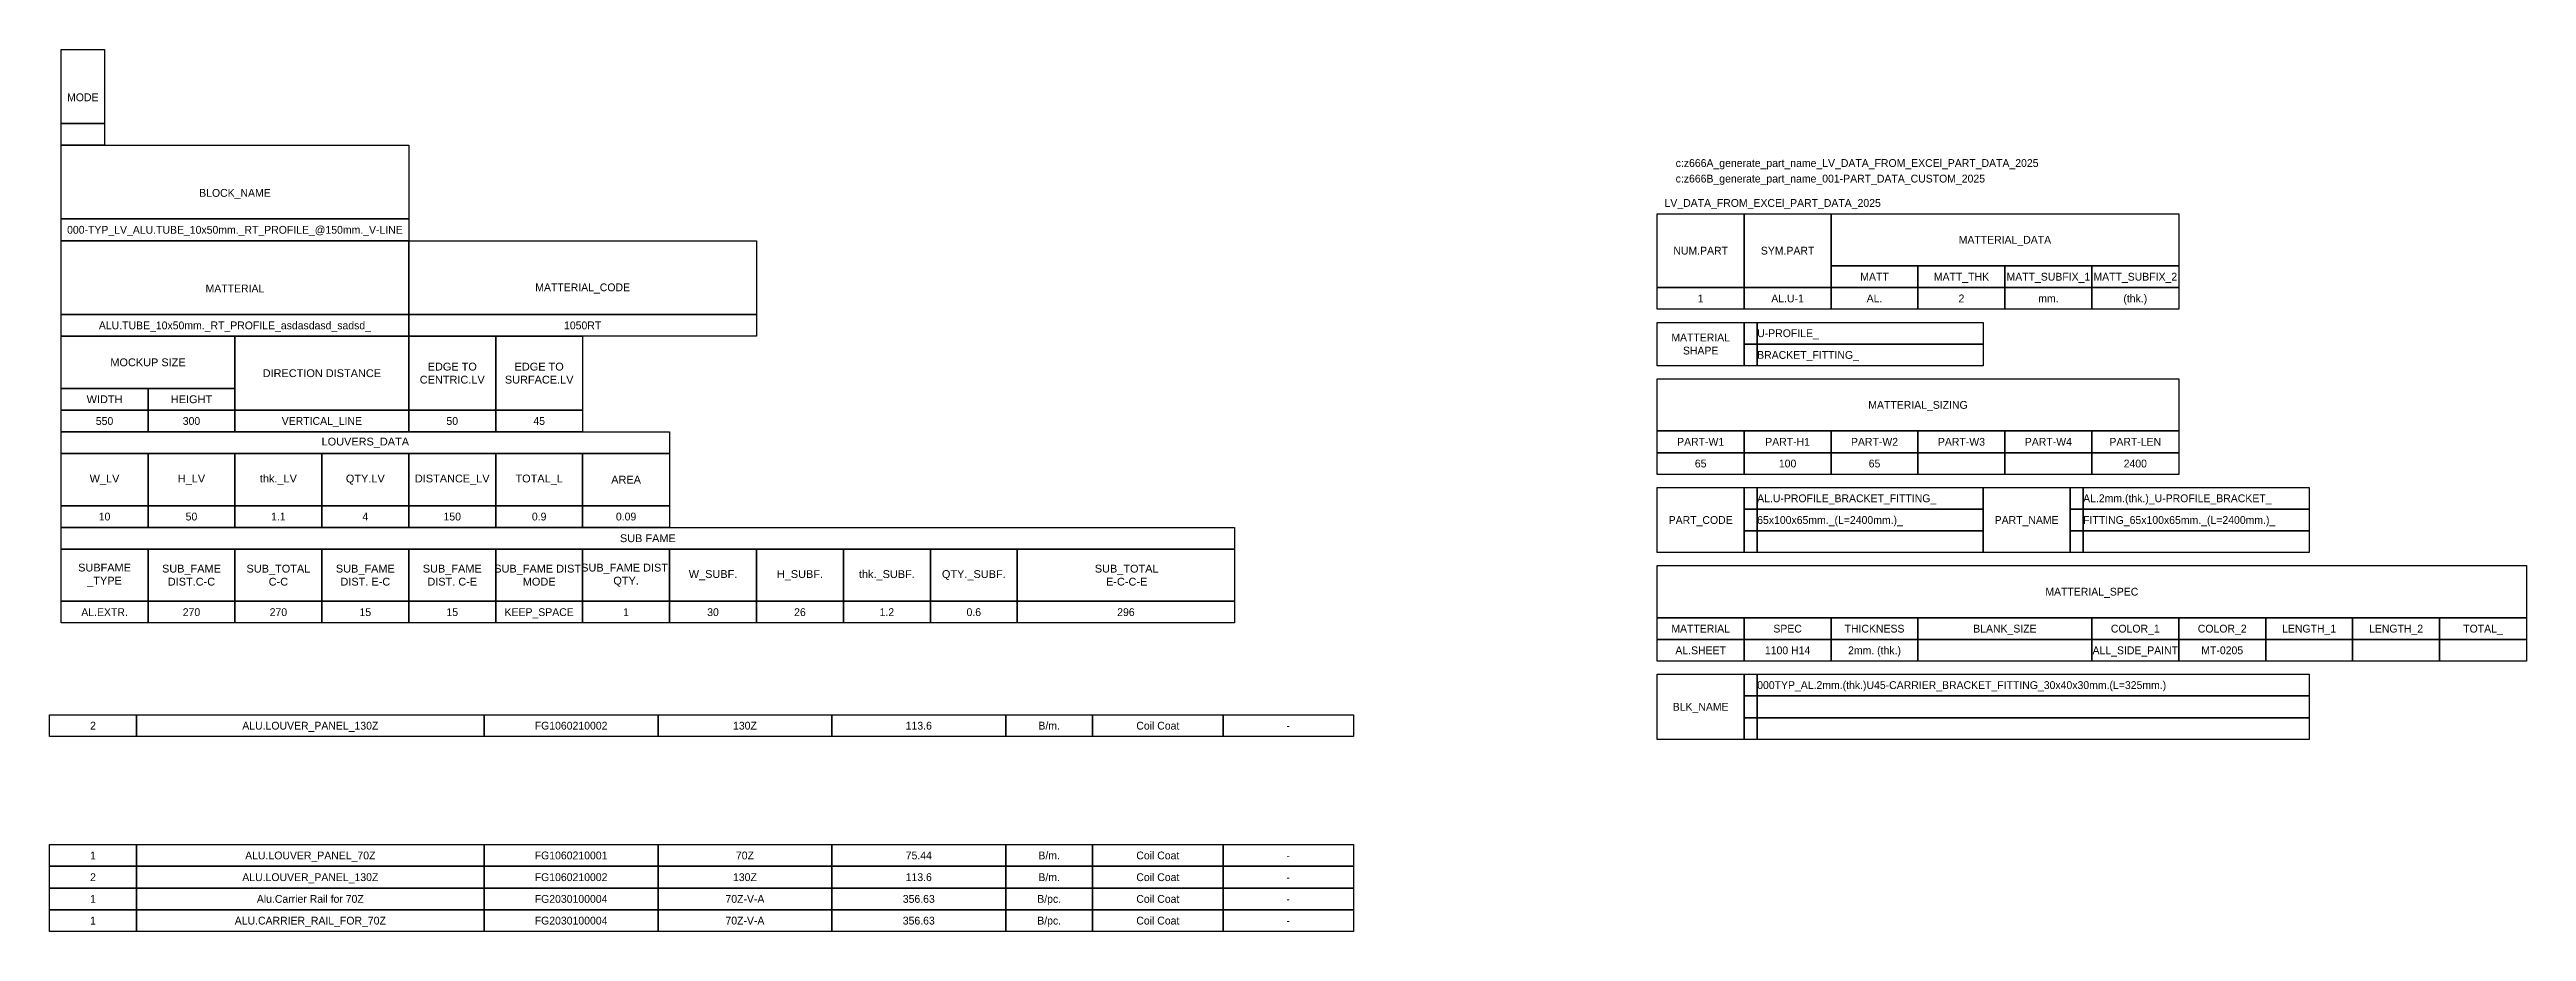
# Model space of a CAD drawing. Header units: millimetres. Extents: x -244126 to 368105, y -173968 to 259060.
# Drawn here: x -5458 to -2609, y 31726 to 32741 of the extents above; entities that cross this region are included whole.
import ezdxf
from ezdxf.enums import TextEntityAlignment as Align

# ---------------------------------------------------------------- set-up
doc = ezdxf.new("R2010")
doc.units = ezdxf.units.MM
doc.header["$MEASUREMENT"] = 0
doc.layers.add('002 - STRUCTURAL STEEL', color=4, linetype='Continuous')
doc.layers.add('A04_TUBE SERIES', color=7, linetype='Continuous')
doc.styles.get("Standard").update_dxf_attribs({"font": 'arial.ttf'})
doc.styles.add('TA', font='Cordia New.ttf', dxfattribs={"height": 4.5})

# ---------------------------------------------------------------- blocks, each defined once
blk = doc.blocks.new('*U4914')
at = {"layer": '002 - STRUCTURAL STEEL', "color": 0, "linetype": 'ByBlock'}
blk.add_lwpolyline([(0, 5), (20, 5), (20, 0), (0, 0)], close=True, dxfattribs=at)
blk = doc.blocks.new('*U4911')
at = {"layer": '002 - STRUCTURAL STEEL', "color": 0, "linetype": 'ByBlock'}
blk.add_lwpolyline([(0, 5), (80, 5), (80, 0), (0, 0)], close=True, dxfattribs=at)
blk = doc.blocks.new('*U4913')
at = {"layer": '002 - STRUCTURAL STEEL', "color": 0, "linetype": 'ByBlock'}
blk.add_lwpolyline([(0, 5), (40, 5), (40, 0), (0, 0)], close=True, dxfattribs=at)
blk = doc.blocks.new('*U4915')
at = {"layer": '002 - STRUCTURAL STEEL', "color": 0, "linetype": 'ByBlock'}
blk.add_lwpolyline([(0, 5), (30, 5), (30, 0), (0, 0)], close=True, dxfattribs=at)
blk = doc.blocks.new('*U2989')
at = {"color": 0}
for name, p in [('*U4914', (0, -5)), ('*U4911', (20, -5)), ('*U4913', (99.9999999994534, -5)), ('*U4913', (139.9999999989068, -5)), ('*U4913', (179.9999999983602, -5)), ('*U4914', (219.9999999978136, -5)), ('*U4915', (239.999999997267, -5)), ('*U4915', (269.9999999967204, -5))]:
    blk.add_blockref(name, p, dxfattribs=at)
at = {"layer": 'A04_TUBE SERIES', "color": 0, "style": 'TA'}
for tag, p in [('ITEM_VALUE', (10, -2.5)), ('PRODUCT_NAME_VALUE', (60, -2.5)), ('ITEM_NUMBER_VALUE', (119.9999999994534, -2.5)), ('PRODUCT_CODE_VALUE', (159.9999999989068, -2.5)), ('SELLING_PRICE_VALUE', (199.9999999983602, -2.5)), ('UNIT_VALUE', (229.9999999978136, -2.5)), ('TYPE_OF_COLOR_VALUE', (254.999999997267, -2.5)), ('SECTION_VALUE', (284.9999999967204, -2.5))]:
    blk.add_attdef(tag, text='', height=1.8, dxfattribs=at).set_placement(p, align=Align.MIDDLE_CENTER)
blk = doc.blocks.new('*U560')
at = {"layer": '002 - STRUCTURAL STEEL', "color": 0, "linetype": 'ByBlock'}
blk.add_lwpolyline([(0, 5), (10, 5), (10, 0), (0, 0)], close=True, dxfattribs=at)
blk = doc.blocks.new('*U561')
at = {"layer": '002 - STRUCTURAL STEEL', "color": 0, "linetype": 'ByBlock'}
blk.add_lwpolyline([(0, 17), (10, 17), (10, 0), (0, 0)], close=True, dxfattribs=at)
blk = doc.blocks.new('*U567')
at = {"layer": '002 - STRUCTURAL STEEL', "color": 0, "linetype": 'ByBlock'}
blk.add_lwpolyline([(0, 17), (80, 17), (80, 0), (0, 0)], close=True, dxfattribs=at)
blk = doc.blocks.new('*U568')
at = {"layer": '002 - STRUCTURAL STEEL', "color": 0, "linetype": 'ByBlock'}
blk.add_lwpolyline([(0, 12), (39.99999999999989, 12), (39.99999999999989, 0), (0, 0)], close=True, dxfattribs=at)
blk = doc.blocks.new('*U3045')
at = {"layer": '002 - STRUCTURAL STEEL', "color": 0, "linetype": 'ByBlock'}
blk.add_lwpolyline([(0, 17), (39.99999999999989, 17), (39.99999999999989, 0), (0, 0)], close=True, dxfattribs=at)
blk = doc.blocks.new('*U3044')
at = {"layer": '002 - STRUCTURAL STEEL', "color": 0, "linetype": 'ByBlock'}
blk.add_lwpolyline([(0, 17), (20, 17), (20, 0), (0, 0)], close=True, dxfattribs=at)
blk = doc.blocks.new('*U562')
at = {"layer": '002 - STRUCTURAL STEEL', "color": 0, "linetype": 'ByBlock'}
blk.add_lwpolyline([(0, 12), (20, 12), (20, 0), (0, 0)], close=True, dxfattribs=at)
blk = doc.blocks.new('*U563')
at = {"layer": '002 - STRUCTURAL STEEL', "color": 0, "linetype": 'ByBlock'}
blk.add_lwpolyline([(0, 12), (20, 12), (20, 0), (0, 0)], close=True, dxfattribs=at)
blk = doc.blocks.new('*U564')
at = {"layer": '002 - STRUCTURAL STEEL', "color": 0, "linetype": 'ByBlock'}
blk.add_lwpolyline([(0, 12), (20, 12), (20, 0), (0, 0)], close=True, dxfattribs=at)
blk = doc.blocks.new('*U565')
at = {"layer": '002 - STRUCTURAL STEEL', "color": 0, "linetype": 'ByBlock'}
blk.add_lwpolyline([(0, 5), (269.9999999999999, 5), (269.9999999999999, 0), (0, 0)], close=True, dxfattribs=at)
blk = doc.blocks.new('*U566')
at = {"layer": '002 - STRUCTURAL STEEL', "color": 0, "linetype": 'ByBlock'}
blk.add_lwpolyline([(0, 12), (20, 12), (20, 0), (0, 0)], close=True, dxfattribs=at)
blk = doc.blocks.new('*U570')
at = {"layer": '002 - STRUCTURAL STEEL', "color": 0, "linetype": 'ByBlock'}
blk.add_lwpolyline([(0, 12), (20, 12), (20, 0), (0, 0)], close=True, dxfattribs=at)
blk = doc.blocks.new('*U571')
at = {"layer": '002 - STRUCTURAL STEEL', "color": 0, "linetype": 'ByBlock'}
blk.add_lwpolyline([(0, 12), (20, 12), (20, 0), (0, 0)], close=True, dxfattribs=at)
blk = doc.blocks.new('*U572')
at = {"layer": '002 - STRUCTURAL STEEL', "color": 0, "linetype": 'ByBlock'}
blk.add_lwpolyline([(0, 12), (20, 12), (20, 0), (0, 0)], close=True, dxfattribs=at)
blk = doc.blocks.new('*U573')
at = {"layer": '002 - STRUCTURAL STEEL', "color": 0, "linetype": 'ByBlock'}
blk.add_lwpolyline([(0, 12), (20, 12), (20, 0), (0, 0)], close=True, dxfattribs=at)
blk = doc.blocks.new('*U574')
at = {"layer": '002 - STRUCTURAL STEEL', "color": 0, "linetype": 'ByBlock'}
blk.add_lwpolyline([(0, 12), (20, 12), (20, 0), (0, 0)], close=True, dxfattribs=at)
blk = doc.blocks.new('*U575')
at = {"layer": '002 - STRUCTURAL STEEL', "color": 0, "linetype": 'ByBlock'}
blk.add_lwpolyline([(0, 12), (50, 12), (50, 0), (0, 0)], close=True, dxfattribs=at)
blk = doc.blocks.new('*U569')
at = {"layer": '002 - STRUCTURAL STEEL', "color": 0, "linetype": 'ByBlock'}
blk.add_lwpolyline([(0, 5), (50, 5), (50, 0), (0, 0)], close=True, dxfattribs=at)
blk = doc.blocks.new('*U556')
at = {"layer": '002 - STRUCTURAL STEEL', "color": 0, "linetype": 'ByBlock'}
blk.add_lwpolyline([(0, 12), (20, 12), (20, 0), (0, 0)], close=True, dxfattribs=at)
blk = doc.blocks.new('*U557')
at = {"layer": '002 - STRUCTURAL STEEL', "color": 0, "linetype": 'ByBlock'}
blk.add_lwpolyline([(0, 12), (20, 12), (20, 0), (0, 0)], close=True, dxfattribs=at)
blk = doc.blocks.new('*U558')
at = {"layer": '002 - STRUCTURAL STEEL', "color": 0, "linetype": 'ByBlock'}
blk.add_lwpolyline([(0, 12), (20, 12), (20, 0), (0, 0)], close=True, dxfattribs=at)
blk = doc.blocks.new('*U559')
at = {"layer": '002 - STRUCTURAL STEEL', "color": 0, "linetype": 'ByBlock'}
blk.add_lwpolyline([(0, 12), (20, 12), (20, 0), (0, 0)], close=True, dxfattribs=at)
blk = doc.blocks.new('*U550')
at = {"layer": '002 - STRUCTURAL STEEL', "color": 0, "linetype": 'ByBlock'}
blk.add_lwpolyline([(0, 12), (20, 12), (20, 0), (0, 0)], close=True, dxfattribs=at)
blk = doc.blocks.new('*U551')
at = {"layer": '002 - STRUCTURAL STEEL', "color": 0, "linetype": 'ByBlock'}
blk.add_lwpolyline([(0, 12), (20, 12), (20, 0), (0, 0)], close=True, dxfattribs=at)
blk = doc.blocks.new('*U552')
at = {"layer": '002 - STRUCTURAL STEEL', "color": 0, "linetype": 'ByBlock'}
blk.add_lwpolyline([(0, 12), (20, 12), (20, 0), (0, 0)], close=True, dxfattribs=at)
blk = doc.blocks.new('*U553')
at = {"layer": '002 - STRUCTURAL STEEL', "color": 0, "linetype": 'ByBlock'}
blk.add_lwpolyline([(0, 12), (20, 12), (20, 0), (0, 0)], close=True, dxfattribs=at)
blk = doc.blocks.new('*U554')
at = {"layer": '002 - STRUCTURAL STEEL', "color": 0, "linetype": 'ByBlock'}
blk.add_lwpolyline([(0, 12), (20, 12), (20, 0), (0, 0)], close=True, dxfattribs=at)
blk = doc.blocks.new('*U555')
at = {"layer": '002 - STRUCTURAL STEEL', "color": 0, "linetype": 'ByBlock'}
blk.add_lwpolyline([(0, 5), (139.9999999999995, 5), (139.9999999999995, 0), (0, 0)], close=True, dxfattribs=at)
blk = doc.blocks.new('LV_DATA_FROM_EXCEl')
at = {"color": 0}
for name, p in [('*U561', (-1.13686837721616e-13, 115)), ('*U560', (-1.13686837721616e-13, 110)), ('*U567', (-1.13686837721616e-13, 93.00000000000001)), ('*U4911', (-1.13686837721616e-13, 88.00000000000001)), ('*U567', (-1.13686837721616e-13, 71.00000000000001)), ('*U567', (79.99999999999989, 71.00000000000001)), ('*U4911', (-1.13686837721616e-13, 66.00000000000001)), ('*U4911', (79.99999999999989, 66.00000000000001)), ('*U568', (-1.13686837721616e-13, 54.00000000000001)), ('*U3045', (39.99999999999966, 49.00000000000001)), ('*U3044', (79.9999999999992, 49.00000000000001)), ('*U3044', (99.9999999999992, 49.00000000000001)), ('*U4914', (-7.958078640513122e-13, 49.00000000000001)), ('*U4914', (19.99999999999926, 49.00000000000001)), ('*U4914', (-5.684341886080801e-13, 44.00000000000001)), ('*U4914', (19.99999999999949, 44.00000000000001)), ('*U4913', (39.99999999999966, 44.00000000000001)), ('*U4914', (79.9999999999992, 44.00000000000001)), ('*U4914', (99.9999999999992, 44.00000000000001)), ('*U555', (-1.13686837721616e-13, 39.00000000000001)), ('*U556', (-1.70530256582424e-13, 27.00000000000001)), ('*U557', (19.99999999999977, 27.00000000000001)), ('*U558', (39.99999999999972, 27.00000000000001)), ('*U559', (59.99999999999966, 27.00000000000001)), ('*U550', (79.9999999999996, 27.00000000000001)), ('*U551', (99.99999999999955, 27.00000000000001)), ('*U552', (119.9999999999995, 27.00000000000001)), ('*U4914', (-1.13686837721616e-13, 22.00000000000001)), ('*U4914', (19.99999999999983, 22.00000000000001)), ('*U4914', (39.99999999999972, 22.00000000000002)), ('*U4914', (59.99999999999972, 22.00000000000001)), ('*U4914', (79.99999999999972, 22.00000000000002)), ('*U4914', (99.9999999999996, 22.00000000000001)), ('*U4914', (119.9999999999995, 22.00000000000001)), ('*U565', (-1.13686837721616e-13, 17.00000000000001)), ('*U554', (-1.13686837721616e-13, 5.000000000000007)), ('*U553', (19.99999999999989, 5)), ('*U562', (39.99999999999989, 5)), ('*U563', (59.99999999999989, 5)), ('*U564', (79.99999999999989, 5)), ('*U566', (99.99999999999994, 5)), ('*U570', (119.9999999999999, 5)), ('*U571', (139.9999999999999, 5)), ('*U572', (159.9999999999999, 5)), ('*U573', (179.9999999999999, 5)), ('*U574', (199.9999999999999, 5)), ('*U575', (219.9999999999999, 5)), ('*U4914', (0, 0)), ('*U4914', (19.99999999999989, 0)), ('*U4914', (39.99999999999989, 0)), ('*U4914', (59.99999999999989, 0)), ('*U4914', (79.99999999999989, 0)), ('*U4914', (99.99999999999994, 0)), ('*U4914', (119.9999999999999, 0)), ('*U4914', (139.9999999999999, 0)), ('*U4914', (159.9999999999999, 0)), ('*U4914', (179.9999999999999, 0)), ('*U4914', (199.9999999999999, 0)), ('*U569', (219.9999999999999, 0))]:
    blk.add_blockref(name, p, dxfattribs=at)
at = {"color": 0, "style": 'TA'}
for s, p in [('MODE', (4.999999999999886, 121)), ('BLOCK_NAME', (39.99999999999989, 99.00000000000001))]:
    blk.add_text(s, height=1.8, dxfattribs=at).set_placement(p, align=Align.MIDDLE_CENTER)
at = {"color": 0}
for s, p in [('MOCKUP SIZE', (19.99999999999983, 60.00000000000001)), ('DIRECTION DISTANCE', (59.9999999999996, 57.50000000000001)), ('WIDTH', (9.999999999999204, 51.50000000000001)), ('HEIGHT', (29.99999999999926, 51.50000000000001))]:
    blk.add_text(s, height=1.8, dxfattribs=at).set_placement(p, align=Align.MIDDLE_CENTER)
at = {"color": 0, "char_height": 1.8, "width": 13.89213951067153, "attachment_point": 5, "style": 'TA'}
for s, insert in [('MATTERIAL', (39.99999999999989, 77.00000000000001)), ('MATTERIAL_CODE', (119.9999999999999, 77.00000000000001))]:
    blk.add_mtext(s, dxfattribs=dict(at, insert=insert))
at = {"color": 0, "char_height": 1.8, "attachment_point": 5}
for s, insert, width in [('EDGE TO CENTRIC.LV', (89.99999999999926, 57.50000000000001), 19.99999999999997), ('EDGE TO SURFACE.LV', (109.9999999999992, 57.50000000000001), 19.99999999999997), ('LOUVERS_DATA', (69.99999999999966, 41.50000000000001), 139.9999999999996), ('thk._LV', (49.99999999999972, 33.00000000000001), 19.9999999999998), ('W_LV', (9.99999999999983, 33.00000000000001), 19.9999999999998), ('H_LV', (29.99999999999977, 33.00000000000001), 19.9999999999998), ('QTY.LV', (69.99999999999966, 33.00000000000001), 19.9999999999998), ('DISTANCE_LV', (89.9999999999996, 33.00000000000001), 19.9999999999998), ('TOTAL_L', (109.9999999999995, 33.00000000000001), 19.9999999999998), ('AREA', (129.9999999999995, 33.00000000000001), 19.9999999999998), ('SUB FAME', (134.9999999999999, 19.50000000000001), 200), ('SUBFAME^J_TYPE', (9.999999999999943, 11), 20.00000000000003), ('SUB_FAME DIST.C-C', (29.99999999999994, 11), 20.00000000000003), ('SUB_TOTAL\\PC-C', (49.99999999999994, 11), 20.00000000000003), ('SUB_FAME DIST. E-C', (69.99999999999989, 11), 20.00000000000005), ('SUB_FAME DIST. C-E', (89.99999999999994, 11), 20.00000000000005), ('SUB_FAME DIST.\\PMODE', (109.9999999999999, 11), 19.99999999999999), ('SUB_FAME DIST.\\PQTY.', (129.9999999999999, 11), 20.00000000000005), ('W_SUBF.', (149.9999999999999, 11.01401552590188), 19.99999999999997), ('H_SUBF.', (169.9999999999999, 11), 20.00000000000001), ('thk._SUBF.', (189.9999999999999, 11), 20.00000000000001), ('QTY._SUBF.', (209.9999999999999, 11), 20.00000000000008), ('SUB_TOTAL\\PE-C-C-E', (245.1758669774001, 11), 49.64826604519951)]:
    blk.add_mtext(s, dxfattribs=dict(at, insert=insert, width=width))
at = {"style": 'TA'}
for tag, p in [('MODE_VALUE', (4.999999999999886, 112.5)), ('BLOCK_NAME_VALUE', (39.99999999999989, 90.50000000000001)), ('MATTERIAL_VALUE', (39.99999999999989, 68.50000000000001)), ('MATTERIAL_CODE_VALUE', (119.9999999999999, 68.50000000000001)), ('DIRECTION DISTANCE_VALUE', (59.9999999999996, 46.50000000000001)), ('EDGE TO CENTRIC.LV_VALUE', (89.9999999999992, 46.50000000000001)), ('EDGE TO SURFACE.LV_VALUE', (109.9999999999992, 46.50000000000001)), ('DISTANCE_LV_VALUE', (89.99999999999972, 24.50000000000002)), ('TOTAL_L_VALUE', (109.9999999999996, 24.50000000000001)), ('AREA_VALUE', (129.9999999999995, 24.50000000000001)), ('SUBFAME^J_TYPE_VALUE', (10, 2.5)), ('SUB_FAME_DIST._QTY._VALUE', (129.9999999999999, 2.5)), ('W_SUBF._VALUE', (149.9999999999999, 2.5)), ('H_SUBF._VALUE', (169.9999999999999, 2.5)), ('THK._SUBF._VALUE', (189.9999999999999, 2.5)), ('QTY._SUBF._VALUE', (209.9999999999999, 2.5)), ('SUB_TOTAL\\PE-C-C-E_VALUE', (244.9999999999999, 2.5))]:
    blk.add_attdef(tag, text='', height=1.8, dxfattribs=at).set_placement(p, align=Align.MIDDLE_CENTER)
at = {"color": 3, "style": 'TA'}
for tag, p in [('WIDTH_VALUE', (9.999999999999432, 46.50000000000001)), ('HEIGHT_VALUE', (29.99999999999949, 46.50000000000001)), ('W_LV_VALUE', (9.999999999999886, 24.50000000000001)), ('H_LV_VALUE', (29.99999999999983, 24.50000000000001)), ('THK._LV_VALUE', (49.99999999999972, 24.50000000000002)), ('QTY.LV_VALUE', (69.99999999999972, 24.50000000000001)), ('SUB_FAME DIST.C-C_VALUE', (29.99999999999989, 2.5))]:
    blk.add_attdef(tag, text='', height=1.8, dxfattribs=at).set_placement(p, align=Align.MIDDLE_CENTER)
at = {"style": 'TA', "flags": 8}
for tag, p in [('SUB_TOTAL\\PC-C_VALUE', (49.99999999999989, 2.5)), ('SUB_FAME DIST. E-C_VALUE', (69.99999999999989, 2.5)), ('SUB_FAME DIST. C-E_VALUE', (89.99999999999994, 2.5)), ('SUB_FAME DIST.\\PMODE_VALUE', (109.9999999999999, 2.5))]:
    blk.add_attdef(tag, text='', height=1.8, dxfattribs=at).set_placement(p, align=Align.MIDDLE_CENTER)
blk = doc.blocks.new('*U72')
at = {"layer": '002 - STRUCTURAL STEEL', "color": 0, "linetype": 'ByBlock'}
blk.add_lwpolyline([(0, 12), (80, 12), (80, 0), (0, 0)], close=True, dxfattribs=at)
blk = doc.blocks.new('*U70')
at = {"layer": '002 - STRUCTURAL STEEL', "color": 0, "linetype": 'ByBlock'}
blk.add_lwpolyline([(0, 10), (20, 10), (20, 0), (0, 0)], close=True, dxfattribs=at)
blk = doc.blocks.new('*U71')
at = {"layer": '002 - STRUCTURAL STEEL', "color": 0, "linetype": 'ByBlock'}
blk.add_lwpolyline([(0, 12), (120, 12), (120, 0), (0, 0)], close=True, dxfattribs=at)
blk = doc.blocks.new('*U73')
at = {"layer": '002 - STRUCTURAL STEEL', "color": 0, "linetype": 'ByBlock'}
blk.add_lwpolyline([(0, 15), (19.99999999999999, 15), (19.99999999999999, 0), (0, 0)], close=True, dxfattribs=at)
blk = doc.blocks.new('*U68')
at = {"layer": '002 - STRUCTURAL STEEL', "color": 0, "linetype": 'ByBlock'}
blk.add_lwpolyline([(0, 5), (52, 5), (52, 0), (0, 0)], close=True, dxfattribs=at)
blk = doc.blocks.new('*U69')
at = {"layer": '002 - STRUCTURAL STEEL', "color": 0, "linetype": 'ByBlock'}
blk.add_lwpolyline([(0, 5), (3, 5), (3, 0), (0, 0)], close=True, dxfattribs=at)
blk = doc.blocks.new('*U74')
at = {"layer": '002 - STRUCTURAL STEEL', "color": 0, "linetype": 'ByBlock'}
blk.add_lwpolyline([(0, 5), (127, 5), (127, 0), (0, 0)], close=True, dxfattribs=at)
blk = doc.blocks.new('*U175')
at = {"layer": '002 - STRUCTURAL STEEL', "color": 0, "linetype": 'ByBlock'}
blk.add_lwpolyline([(0, 12), (200, 12), (200, 0), (0, 0)], close=True, dxfattribs=at)
blk = doc.blocks.new('LV_DATA_FROM_EXCEl_PART_DATA_2025')
at = {"color": 0}
for name, p in [('*U3044', (0, -17)), ('*U3044', (20, -17)), ('*U72', (40, -12)), ('*U4914', (0, -22)), ('*U4914', (20, -22)), ('*U4914', (40, -17)), ('*U4914', (40, -22)), ('*U4914', (60, -17)), ('*U4914', (60, -22)), ('*U4914', (80, -17)), ('*U4914', (80, -22)), ('*U4914', (100, -17)), ('*U4914', (100, -22)), ('*U70', (0, -34.99999999999999)), ('*U69', (20, -29.99999999999999)), ('*U68', (23, -29.99999999999999)), ('*U69', (20, -34.99999999999999)), ('*U68', (23, -34.99999999999999)), ('*U71', (0, -49.99999999999999)), ('*U4914', (0, -54.99999999999999)), ('*U4914', (20, -54.99999999999999)), ('*U4914', (40, -54.99999999999999)), ('*U4914', (60, -54.99999999999999)), ('*U4914', (80, -54.99999999999999)), ('*U4914', (100, -54.99999999999999)), ('*U4914', (0, -59.99999999999999)), ('*U4914', (20, -59.99999999999999)), ('*U4914', (40, -59.99999999999999)), ('*U4914', (60, -59.99999999999999)), ('*U4914', (80, -59.99999999999999)), ('*U4914', (100, -59.99999999999999)), ('*U73', (0, -78)), ('*U69', (20, -68)), ('*U69', (20, -73)), ('*U68', (23, -68)), ('*U68', (23, -73)), ('*U73', (75, -78)), ('*U69', (95, -68)), ('*U69', (95, -73)), ('*U68', (98, -68)), ('*U68', (98, -73)), ('*U69', (20, -78)), ('*U68', (23, -78)), ('*U69', (95, -78)), ('*U68', (98, -78)), ('*U175', (0, -93)), ('*U4914', (0, -98)), ('*U4914', (20, -98)), ('*U4914', (40, -98)), ('*U4913', (60, -98)), ('*U4914', (100, -98)), ('*U4914', (120, -98)), ('*U4914', (140, -98)), ('*U4914', (160, -98)), ('*U4914', (180, -98)), ('*U4914', (0, -103)), ('*U4914', (20, -103)), ('*U4914', (40, -103)), ('*U4913', (60, -103)), ('*U4914', (100, -103)), ('*U4914', (120, -103)), ('*U4914', (140, -103)), ('*U4914', (160, -103)), ('*U4914', (180, -103)), ('*U73', (-5.510910596163089e-16, -121)), ('*U69', (19.99999999999999, -111)), ('*U74', (22.99999999999999, -111)), ('*U69', (19.99999999999999, -116)), ('*U74', (22.99999999999999, -116)), ('*U69', (19.99999999999999, -121)), ('*U74', (22.99999999999999, -121))]:
    blk.add_blockref(name, p, dxfattribs=at)
at = {"color": 0, "style": 'TA'}
for s, p in [('MATTERIAL_DATA', (80, -6)), ('NUM.PART', (10, -8.5)), ('SYM.PART', (30, -8.5)), ('MATT', (50, -14.5)), ('MATT_THK', (70, -14.5)), ('MATT_SUBFIX_1', (90, -14.5)), ('MATT_SUBFIX_2', (110, -14.5)), ('MATTERIAL', (9.999999999999998, -28.49999999999999)), ('SHAPE', (9.999999999999998, -31.49999999999999)), ('MATTERIAL_SIZING', (60, -43.99999999999999)), ('PART-W1', (10, -52.49999999999999)), ('PART-H1', (30, -52.49999999999999)), ('PART-W2', (50, -52.49999999999999)), ('PART-W3', (70, -52.49999999999999)), ('PART-W4', (90, -52.49999999999999)), ('PART-LEN', (110, -52.49999999999999)), ('PART_CODE', (10, -70.5)), ('PART_NAME', (85, -70.5)), ('MATTERIAL_SPEC', (100, -87)), ('MATTERIAL', (10, -95.5)), ('SPEC', (30, -95.5)), ('THICKNESS', (50, -95.5)), ('BLANK_SIZE', (80, -95.5)), ('COLOR_1', (110, -95.5)), ('COLOR_2', (130, -95.5)), ('LENGTH_1', (150, -95.5)), ('LENGTH_2', (170, -95.5)), ('TOTAL_', (190, -95.5)), ('BLK_NAME', (10, -113.5))]:
    blk.add_text(s, height=1.8, dxfattribs=at).set_placement(p, align=Align.MIDDLE_CENTER)
at = {"color": 3, "char_height": 1.8, "attachment_point": 1, "style": 'TA'}
for s, insert, width in [('c:z666A_generate_part_name_LV_DATA_FROM_EXCEl_PART_DATA_2025', (4.245643750200543, 12.56721182393741), 88.6912753774076), ('c:z666B_generate_part_name_001-PART_DATA_CUSTOM_2025', (4.245643750200543, 8.984434119766973), 76.37134825611662), ('LV_DATA_FROM_EXCEl_PART_DATA_2025', (1.685948085229029, 3.379405996449892), 51.73542946382093)]:
    blk.add_mtext(s, dxfattribs=dict(at, insert=insert, width=width))
at = {"color": 0, "style": 'TA'}
for tag, p in [('NUM.PART_VALUE', (10, -19.5)), ('NO.CODE', (30, -19.5)), ('MATT_VALUE', (50, -19.5)), ('MATT_THK_VALUE', (70, -19.5)), ('MATT_SUBFIX_1_VALUE', (90, -19.5)), ('MATT_SUBFIX_2_VALUE', (110, -19.5)), ('PART-W1_VALUE', (10, -57.49999999999999)), ('PART-H1_VALUE', (30, -57.49999999999999)), ('PART-W2_VALUE', (50, -57.49999999999999)), ('PART-W3_VALUE', (70, -57.49999999999999)), ('PART-W4_VALUE', (90, -57.49999999999999)), ('PART-LEN_VALUE', (110, -57.49999999999999))]:
    blk.add_attdef(tag, text='', height=1.8, dxfattribs=at).set_placement(p, align=Align.MIDDLE_CENTER)
for tag, p in [('MATTERIAL_SHPAE_VALUE_1', (22.99999999999988, -27.49999999999999)), ('MATTERIAL_SHPAE_VALUE_2', (22.99999999999988, -32.49999999999999)), ('CODE_VALUE_1', (22.99999999999989, -65.5)), ('PART_NAME_VALUE_1', (98, -65.5)), ('CODE_VALUE_2', (22.99999999999989, -70.5)), ('PART_NAME_VALUE_2', (98, -70.5)), ('PART_NAME_VALUE_3', (98, -75.5)), ('BLK_NAME_VAL_VALUE', (22.99999999999988, -108.5))]:
    blk.add_attdef(tag, text='', height=1.8, dxfattribs=at).set_placement(p, align=Align.MIDDLE_LEFT)
at = {"style": 'TA'}
for tag, p in [('MATTERIAL_VALUE_1', (10, -100.5)), ('SPEC_VALUE', (30, -100.5)), ('THICKNESS_VALUE', (50, -100.5)), ('BLANK_SIZE_VALUE', (80, -100.5)), ('COATING_VALUE_1', (110, -100.5)), ('COATING_VALUE_2', (130, -100.5)), ('LENGTH_VALUE', (150, -100.5)), ('LENGTH_VALUE_2', (170, -100.5)), ('TOTAL__VALUE', (190, -100.5))]:
    blk.add_attdef(tag, text='', height=1.8, dxfattribs=at).set_placement(p, align=Align.MIDDLE_CENTER)

msp = doc.modelspace()

# ---------------------------------------------------------------- block references
at = {"color": 3}
for name, p, xscale, yscale, zscale, values in [('LV_DATA_FROM_EXCEl_PART_DATA_2025', (-3608.591089578451, 32552.1290725313), 4.999999999999991, 4.999999999999991, 4.999999999999991, {'NUM.PART_VALUE': '1', 'NO.CODE': 'AL.U-1', 'MATT_VALUE': 'AL.', 'MATT_THK_VALUE': '2', 'MATT_SUBFIX_1_VALUE': 'mm.', 'MATT_SUBFIX_2_VALUE': '(thk.)', 'MATTERIAL_SHPAE_VALUE_1': 'U-PROFILE_', 'MATTERIAL_SHPAE_VALUE_2': 'BRACKET_FITTING_', 'PART-W1_VALUE': '65', 'PART-H1_VALUE': '100', 'PART-W2_VALUE': '65', 'PART-LEN_VALUE': '2400', 'CODE_VALUE_1': 'AL.U-PROFILE_BRACKET_FITTING_', 'CODE_VALUE_2': '65x100x65mm._(L=2400mm.)_', 'PART_NAME_VALUE_1': 'AL.2mm.(thk.)_U-PROFILE_BRACKET_', 'PART_NAME_VALUE_2': 'FITTING_65x100x65mm._(L=2400mm.)_', 'MATTERIAL_VALUE_1': 'AL.SHEET', 'SPEC_VALUE': '1100 H14', 'THICKNESS_VALUE': '2mm. (thk.)', 'COATING_VALUE_1': 'ALL_SIDE_PAINT', 'COATING_VALUE_2': 'MT-0205', 'BLK_NAME_VAL_VALUE': '000TYP_AL.2mm.(thk.)U45-CARRIER_BRACKET_FITTING_30x40x30mm.(L=325mm.)'}), ('*U2989', (-5458.07924173183, 31975.43360176205), 5, 5, 5, {'ITEM_VALUE': '2', 'PRODUCT_NAME_VALUE': 'ALU.LOUVER_PANEL_130Z', 'ITEM_NUMBER_VALUE': 'FG1060210002', 'PRODUCT_CODE_VALUE': '130Z', 'SELLING_PRICE_VALUE': '113.6', 'UNIT_VALUE': 'B/m.', 'TYPE_OF_COLOR_VALUE': 'Coil Coat', 'SECTION_VALUE': '-'}), ('*U2989', (-5458.07924173183, 31826.08247807715), 5, 5, 5, {'ITEM_VALUE': '1', 'PRODUCT_NAME_VALUE': 'ALU.LOUVER_PANEL_70Z', 'ITEM_NUMBER_VALUE': 'FG1060210001', 'PRODUCT_CODE_VALUE': '70Z', 'SELLING_PRICE_VALUE': '75.44', 'UNIT_VALUE': 'B/m.', 'TYPE_OF_COLOR_VALUE': 'Coil Coat', 'SECTION_VALUE': '-'}), ('*U2989', (-5458.07924173183, 31801.08247807715), 5, 5, 5, {'ITEM_VALUE': '2', 'PRODUCT_NAME_VALUE': 'ALU.LOUVER_PANEL_130Z', 'ITEM_NUMBER_VALUE': 'FG1060210002', 'PRODUCT_CODE_VALUE': '130Z', 'SELLING_PRICE_VALUE': '113.6', 'UNIT_VALUE': 'B/m.', 'TYPE_OF_COLOR_VALUE': 'Coil Coat', 'SECTION_VALUE': '-'}), ('*U2989', (-5458.07924173183, 31776.08247807715), 5, 5, 5, {'ITEM_VALUE': '1', 'PRODUCT_NAME_VALUE': 'Alu.Carrier Rail for 70Z', 'ITEM_NUMBER_VALUE': 'FG2030100004', 'PRODUCT_CODE_VALUE': '70Z-V-A', 'SELLING_PRICE_VALUE': '356.63', 'UNIT_VALUE': 'B/pc.', 'TYPE_OF_COLOR_VALUE': 'Coil Coat', 'SECTION_VALUE': '-'}), ('*U2989', (-5458.07924173183, 31751.08247807715), 5, 5, 5, {'ITEM_VALUE': '1', 'PRODUCT_NAME_VALUE': 'ALU.CARRIER_RAIL_FOR_70Z', 'ITEM_NUMBER_VALUE': 'FG2030100004', 'PRODUCT_CODE_VALUE': '70Z-V-A', 'SELLING_PRICE_VALUE': '356.63', 'UNIT_VALUE': 'B/pc.', 'TYPE_OF_COLOR_VALUE': 'Coil Coat', 'SECTION_VALUE': '-'})]:
    msp.add_blockref(name, p, dxfattribs=dict(at, xscale=xscale, yscale=yscale, zscale=zscale)).add_auto_attribs(values)
at = {"layer": 'A04_TUBE SERIES', "color": 3}
ref = msp.add_blockref('LV_DATA_FROM_EXCEl', (-5444.799254266296, 32081.1051616027), dxfattribs=dict(at, xscale=5, yscale=5, zscale=5))
ref.add_attrib('BLOCK_NAME_VALUE', '000-TYP_LV_ALU.TUBE_10x50mm._RT_PROFILE_@150mm._V-LINE', dxfattribs={"layer": '0', "height": 9, "style": 'TA'}).set_placement((-5244.799254266297, 32533.6051616027), align=Align.MIDDLE_CENTER)
ref.add_attrib('MATTERIAL_VALUE', 'ALU.TUBE_10x50mm._RT_PROFILE_asdasdasd_sadsd_', dxfattribs={"layer": '0', "height": 9, "style": 'TA'}).set_placement((-5244.799254266297, 32423.6051616027), align=Align.MIDDLE_CENTER)
ref.add_attrib('MATTERIAL_CODE_VALUE', '1050RT', dxfattribs={"layer": '0', "height": 9, "style": 'TA'}).set_placement((-4844.799254266297, 32423.6051616027), align=Align.MIDDLE_CENTER)
ref.add_attrib('WIDTH_VALUE', '550', dxfattribs={"layer": '0', "color": 3, "height": 9, "style": 'TA'}).set_placement((-5394.799254266299, 32313.6051616027), align=Align.MIDDLE_CENTER)
ref.add_attrib('HEIGHT_VALUE', '300', dxfattribs={"layer": '0', "color": 3, "height": 9, "style": 'TA'}).set_placement((-5294.799254266299, 32313.6051616027), align=Align.MIDDLE_CENTER)
ref.add_attrib('DIRECTION DISTANCE_VALUE', 'VERTICAL_LINE', dxfattribs={"layer": '0', "height": 9, "style": 'TA'}).set_placement((-5144.799254266298, 32313.6051616027), align=Align.MIDDLE_CENTER)
ref.add_attrib('EDGE TO CENTRIC.LV_VALUE', '50', dxfattribs={"layer": '0', "height": 9, "style": 'TA'}).set_placement((-4994.7992542663, 32313.6051616027), align=Align.MIDDLE_CENTER)
ref.add_attrib('EDGE TO SURFACE.LV_VALUE', '45', dxfattribs={"layer": '0', "height": 9, "style": 'TA'}).set_placement((-4894.7992542663, 32313.6051616027), align=Align.MIDDLE_CENTER)
ref.add_attrib('W_LV_VALUE', '10', dxfattribs={"layer": '0', "color": 3, "height": 9, "style": 'TA'}).set_placement((-5394.799254266297, 32203.6051616027), align=Align.MIDDLE_CENTER)
ref.add_attrib('H_LV_VALUE', '50', dxfattribs={"layer": '0', "color": 3, "height": 9, "style": 'TA'}).set_placement((-5294.799254266297, 32203.6051616027), align=Align.MIDDLE_CENTER)
ref.add_attrib('THK._LV_VALUE', '1.1', dxfattribs={"layer": '0', "color": 3, "height": 9, "style": 'TA'}).set_placement((-5194.799254266298, 32203.6051616027), align=Align.MIDDLE_CENTER)
ref.add_attrib('QTY.LV_VALUE', '4', dxfattribs={"layer": '0', "color": 3, "height": 9, "style": 'TA'}).set_placement((-5094.799254266298, 32203.6051616027), align=Align.MIDDLE_CENTER)
ref.add_attrib('DISTANCE_LV_VALUE', '150', dxfattribs={"layer": '0', "height": 9, "style": 'TA'}).set_placement((-4994.799254266298, 32203.6051616027), align=Align.MIDDLE_CENTER)
ref.add_attrib('TOTAL_L_VALUE', '0.9', dxfattribs={"layer": '0', "height": 9, "style": 'TA'}).set_placement((-4894.799254266298, 32203.6051616027), align=Align.MIDDLE_CENTER)
ref.add_attrib('AREA_VALUE', '0.09', dxfattribs={"layer": '0', "height": 9, "style": 'TA'}).set_placement((-4794.799254266298, 32203.6051616027), align=Align.MIDDLE_CENTER)
ref.add_attrib('SUBFAME^J_TYPE_VALUE', 'AL.EXTR.', dxfattribs={"layer": '0', "height": 9, "style": 'TA'}).set_placement((-5394.799254266296, 32093.6051616027), align=Align.MIDDLE_CENTER)
ref.add_attrib('SUB_FAME DIST.C-C_VALUE', '270', dxfattribs={"layer": '0', "color": 3, "height": 9, "style": 'TA'}).set_placement((-5294.799254266297, 32093.6051616027), align=Align.MIDDLE_CENTER)
ref.add_attrib('SUB_TOTAL\\PC-C_VALUE', '270', dxfattribs={"layer": '0', "height": 9, "style": 'TA'}).set_placement((-5194.799254266297, 32093.6051616027), align=Align.MIDDLE_CENTER)
ref.add_attrib('SUB_FAME DIST. E-C_VALUE', '15', dxfattribs={"layer": '0', "height": 9, "style": 'TA'}).set_placement((-5094.799254266297, 32093.6051616027), align=Align.MIDDLE_CENTER)
ref.add_attrib('SUB_FAME DIST. C-E_VALUE', '15', dxfattribs={"layer": '0', "height": 9, "style": 'TA'}).set_placement((-4994.799254266296, 32093.6051616027), align=Align.MIDDLE_CENTER)
ref.add_attrib('SUB_FAME DIST.\\PMODE_VALUE', 'KEEP_SPACE', dxfattribs={"layer": '0', "height": 9, "style": 'TA'}).set_placement((-4894.799254266296, 32093.6051616027), align=Align.MIDDLE_CENTER)
ref.add_attrib('SUB_FAME_DIST._QTY._VALUE', '1', dxfattribs={"layer": '0', "height": 9, "style": 'TA'}).set_placement((-4794.799254266296, 32093.6051616027), align=Align.MIDDLE_CENTER)
ref.add_attrib('W_SUBF._VALUE', '30', dxfattribs={"layer": '0', "height": 9, "style": 'TA'}).set_placement((-4694.799254266296, 32093.6051616027), align=Align.MIDDLE_CENTER)
ref.add_attrib('H_SUBF._VALUE', '26', dxfattribs={"layer": '0', "height": 9, "style": 'TA'}).set_placement((-4594.799254266296, 32093.6051616027), align=Align.MIDDLE_CENTER)
ref.add_attrib('THK._SUBF._VALUE', '1.2', dxfattribs={"layer": '0', "height": 9, "style": 'TA'}).set_placement((-4494.799254266296, 32093.6051616027), align=Align.MIDDLE_CENTER)
ref.add_attrib('QTY._SUBF._VALUE', '0.6', dxfattribs={"layer": '0', "height": 9, "style": 'TA'}).set_placement((-4394.799254266296, 32093.6051616027), align=Align.MIDDLE_CENTER)
ref.add_attrib('SUB_TOTAL\\PE-C-C-E_VALUE', '296', dxfattribs={"layer": '0', "height": 9, "style": 'TA'}).set_placement((-4219.799254266296, 32093.6051616027), align=Align.MIDDLE_CENTER)

doc.saveas('drawing.dxf')
